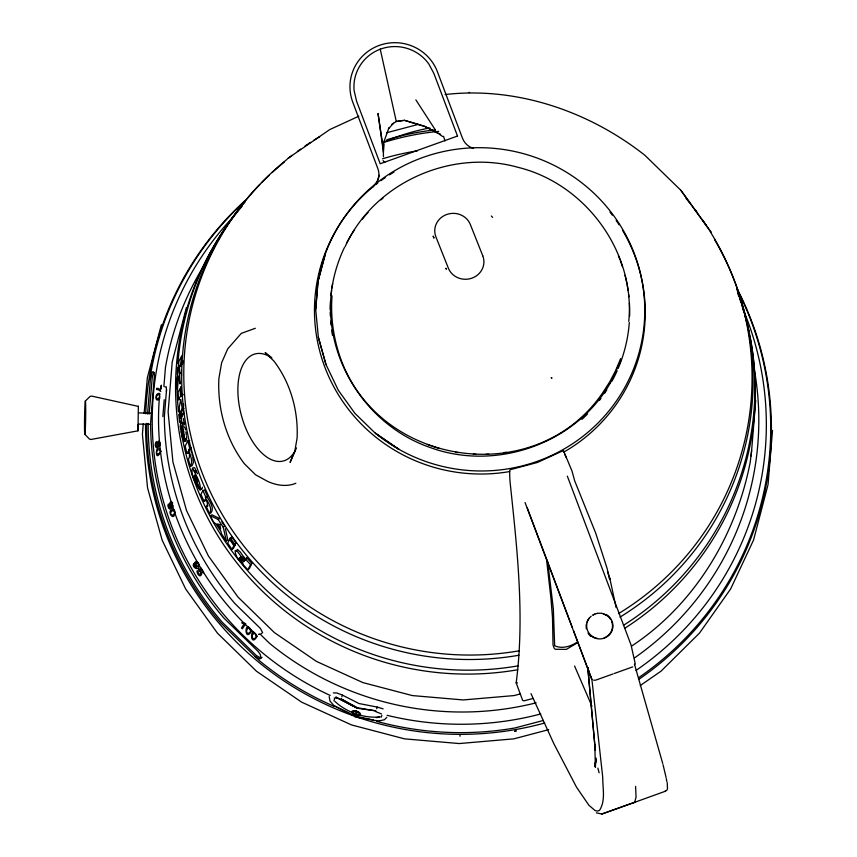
<?xml version="1.0" encoding="UTF-8"?>
<svg xmlns="http://www.w3.org/2000/svg" width="857" height="857" viewBox="0 0 857 857"><rect width="100%" height="100%" fill="white"/><g stroke="black" fill="none" stroke-linecap="round" stroke-linejoin="round"><path stroke-width="1.29" d="M383.443 156.767L383.347 148.786L378.033 113.478L383.411 152.214L384.065 144.105M261.171 633.784L262.617 632.605L260.389 628.438L234.904 603.564A296.243 290.694 10.5 0 1 164.34 416.598L166.526 389.871L166.183 386.743L164.908 386.978M607.463 569.541L595.765 533.279L574.629 480.691L572.026 471.093L563.424 450.525L537.478 462.448L510.472 469.636L509.765 470.182L509.669 473.653A78.608 5.346 80.2 0 0 510.033 481.538C517.039 548.319 524.945 615.872 516.171 682.89L522.706 700.49L524.12 700.801L533.065 698.444M179.509 372.506L179.606 366.1L180.634 364.139L181.716 355.859L179.006 361.033L177.924 369.313L178.588 368.049L176.928 379.255L177.42 389.571L178.61 376.019L180.109 383.957L179.509 372.506L181.373 372.634L181.555 375.387M181.373 372.634L181.416 370.085M595.519 762.462L594.951 766.49L595.861 759.805L595.39 767.283L594.812 745.012L595.122 748.622M186.526 436.513L186.601 439.609L184.769 439.877L181.223 418.237L180.184 426.604L182.455 437.413L184.201 441.494L186.044 441.226L185.583 438.838M332.034 295.879C330.759 312.88 332.409 330.031 336.887 346.474L336.897 346.496C367.953 465.008 533.857 493.782 602.889 392.506L609.798 381.729L615.722 370.406L620.607 358.622M628.759 321.321C635.562 251.84 585.363 183.719 517.939 167.308C451.018 148.486 373.738 183.023 345.071 246.795M315.73 309.366L317.99 281.321L325.285 254.068L318.033 281.289L315.687 309.398L318.386 337.476L326.003 364.696L318.429 337.433M631.48 646.178C694.459 604.688 736.206 535.432 750.271 461.902L751.632 450.204M143.269 423.787L142.412 434.263L147.565 487.954L162.155 540.156L185.669 588.995L217.432 633.141L256.479 671.235L301.621 702.14L351.488 724.915L404.568 738.863L459.234 743.555L513.836 738.852L548.662 729.661M144.137 413.31L147.361 377.658L161.384 324.707M146.772 423.358L146.558 426.015A312.28 306.442 10.5 0 0 220.945 623.114L255.097 656.473L259.328 658.947L260.935 658.401L260.346 654.619L258.075 651.395L224.106 618.293A308.756 302.982 10.5 0 1 150.564 423.422L154.399 375.462A7.113 2.1 -81.8 0 0 153.671 372.045L152.75 371.734L151.753 373.159A7.113 1.628 -82.7 0 0 150.596 377.648L150.382 379.394M147.543 414.027L150.928 372.774A312.28 306.442 10.5 0 1 244.545 201.47M148.39 423.433L148.165 426.09A310.663 304.856 10.5 0 0 222.167 622.161L256.222 655.412L260.453 657.887L262.049 657.362M149.15 414.135L152.203 377.862A7.113 1.628 -82.7 0 1 153.349 373.363L153.821 372.463M159.681 394.445C151.368 482.77 188.54 573.879 254.433 632.948M161.009 388.949L161.32 385.179L160.377 390.139L158.663 388.489L156.638 388.307L156.542 389.528L158.17 389.624L160.795 391.467M163.891 386.464L165.444 367.503A298.964 293.373 10.5 0 1 206.408 261.599M162.841 416.523L164.223 399.716M332.655 283.699C320.079 352.763 364.043 424.793 430.032 447.461C495.775 471.65 575.583 443.926 610.463 382.768M751.171 455.999L755.724 400.326M768.086 484.098L772.5 430.407M166.408 391.338L166.526 389.903M173.093 505.555L172.3 507.912L170.04 509.133C167.469 509.154 167.672 501.998 168.968 504.527C166.504 506.98 172.653 509.487 170.05 506.348C168.893 504.859 169.911 500.167 172.171 502.256A2.7 1.136 79.1 0 1 172.664 503.166M182.959 360.765L182.498 364.3L180.634 364.139M595.336 763.758L595.979 759.248M595.744 760.255L596.118 758.081M294.679 451.81L297.09 438.206C298.407 410.899 290.598 382.961 273.961 361.118L265.167 352.581M767.947 484.998L753.571 539.974L730.646 588.952L699.494 633.098L660.983 671.213L640.265 685.536M379.308 175.278L377.048 181.866L372.688 187.062A165.487 162.391 10.5 0 0 330.448 380.219A165.487 162.391 10.5 0 0 509.69 471.554M383.54 143.687L384.011 141.791M186.387 307.62L172.225 361.922L168.122 411.938L172.921 461.955L186.483 510.44L208.39 555.947L237.989 597.061L274.411 632.605L316.447 661.39L362.886 682.59L412.313 695.573L463.23 699.944L514.082 695.573L520.403 693.902M381.354 717.127L381.847 715.456M376.726 708.75L377.241 707.079L383.133 708.846M546.52 559.342L551.019 598.914L552.508 617.79L553.022 645.032L554.297 648.513L555.432 649.274L566.348 649.402L577.907 642.493M181.963 413.985L181.673 417.755L179.82 417.927L180.077 412.731L180.923 410.846L181.191 414.992L183.055 414.809M384.247 140.848L388.949 127.704M138.288 406.379L91.538 396.063L90.114 396.416L85.346 401.033M84.854 434.328L89.482 439.084L90.896 439.48L137.988 430.835L138.352 406.154M159.895 396.78C156.563 402.833 154.271 393.695 159.777 394.734M341.836 696.773L342.468 695.145L336.812 692.949L333.33 692.895M333.898 700.844L334.551 699.216M294.819 451.371L290.073 462.373L295.022 450.964M610.463 382.779L621.325 359.533M596.365 812.843L601.871 814.021L634.705 802.281L636.065 797.085L635.573 786.372M178.599 399.673L180.559 395.923L180.056 388.403L178.106 392.152L178.599 399.673L180.463 399.619M180.795 395.473L180.806 386.978L180.795 395.473L182.659 395.42L183.162 394.445L181.298 394.499M181.191 414.992L182.22 408.371L180.795 399.491L179.231 407.225L179.82 417.927M189.697 440.53L187.876 440.894L185.166 446.058L186.987 453.417L188.797 453.01M186.987 453.417C188.765 448.072 190.865 457.67 188.358 458.966L190.179 466.347L191.968 465.854L193.446 462.405L192.729 457.049M190.179 466.347C193.564 461.398 190.093 455.206 188.69 450.15L189.686 448.243L187.876 440.894M199.852 489.754L196.232 481.784A4.949 0.932 67.9 0 1 194.689 478.41L194.143 475.635L200.313 489.604C200.795 481.859 195.525 474.832 192.611 467.879C190.029 474.317 195.878 483.702 199.852 489.754L201.588 489.101M204.02 501.281C205.509 495.967 209.258 504.987 206.344 506.53L209.44 513.525C213.039 508.351 207.79 502.256 205.444 497.671L207.469 496.342L204.619 489.893L202.895 490.568L200.934 494.318L204.02 501.281L205.723 500.563M205.444 497.671L207.469 496.342M231.186 538.282L229.644 539.278L227.683 543.027L231.936 549.391L233.447 548.351L235.407 544.613L233.886 545.641L231.936 549.391M230.383 537.853L229.869 538.828L234.122 545.191L236.146 543.188L231.926 536.857L230.383 537.853L234.636 544.216L234.122 545.191M231.422 537.842L231.926 536.857M244.288 560.757L246.677 557.843L252.001 563.445L250.565 564.581L247.866 569.755L242.917 564.538L243.206 563.992C238.835 561.185 235.321 555.914 235.118 550.74L235.879 550.419L238 552.133L244.288 560.757L246.677 557.843M251.465 564.474L249.301 568.62L247.866 569.755M195.31 562.845C188.797 565.406 199.852 573.14 199.113 564.795M159.852 398.205C155.149 404.558 154.164 392.345 159.809 393.449M388.489 128.786L393.513 123.247M386.828 717.32L384.461 719.73L379.576 720.812M193.789 467.44L194.785 467.922L197.496 473.696M242.681 558.528L244.138 557.414L245.745 559.632M241.995 557.736L243.463 556.622L240.356 552.09L237.368 549.358L236.511 550.901M240.538 560.532C236.96 554.768 242.681 558.464 243.57 561.721L242.499 562.278L240.538 560.532L241.995 559.417L240.721 556.664M240.699 560.714L242.156 559.6L243.956 561.164M664.818 791.45L666.81 790.272L667.496 788.826L667.239 782.655M287.363 158.738L329.752 129.578L358.826 116.209M234.636 544.216L236.146 543.188M576.9 642.364C570.483 646.521 561.881 649.145 554.65 645.728L553.343 608.888L547.719 561.849M318.054 281.289L318.033 281.289A164.619 161.534 10.5 0 1 535.464 157.442A164.619 161.534 10.5 0 1 623.296 390.149A164.619 161.534 10.5 0 1 375.377 433.171L398.966 449.379L375.334 433.256L354.916 413.331L338.301 390.246L326.046 364.654M391.638 124.426L396.288 121.501L403.219 120.451M210.372 515.635L218.096 519.46L219.713 518.581L212.022 514.821L210.372 515.635L212.311 520.017L214.464 523.241L215.653 523.509L221.031 531.544L221.342 533.547L226.302 540.96L227.855 539.985L225.391 528.748M226.302 540.96L223.249 527.184L224.845 526.252M209.44 513.525L211.101 512.732C214.7 507.58 209.494 501.506 207.148 496.942M199.713 570.098L201.159 569.476L203.077 572.926L203.591 572.455L201.213 568.17L198.47 569.38L200.602 572.412L200.292 574.372L198.406 573.858L198.106 571.116C195.117 568.523 198.878 579.257 201.438 574.726A3.557 1.682 64.9 0 0 201.502 573.14L199.713 570.098L201.363 569.327M206.344 506.53L208.026 505.78M200.313 489.604L202.048 488.951L202.338 487.172M601.871 814.021L634.705 802.281M614.34 673.473L632.702 666.875M633.334 802.795L665.503 791.182M595.969 680.051L613.119 673.913M194.785 472.357L196.553 471.8M194.078 471.05L195.846 470.514M386.828 132.696L418.334 124.383M255.322 328.285L241.267 333.384L227.726 348.863L221.631 362.768L218.867 378.74C217.421 408.853 226.023 439.652 244.374 463.733L255.504 474.746L266.945 481.045C275.879 485.383 286.452 487.151 295.858 483.284M543.392 720.458L514.939 727.968A312.28 306.442 10.5 0 1 376.716 721.326M189.686 448.243L191.497 447.836M188.69 450.15L190.5 449.743M376.384 717.663L380.165 716.859C364.493 718.637 346.271 712.338 334.958 701.412M517.499 682.847L516.171 682.89M403.883 120.409L396.288 121.501L380.208 49.02M182.541 424.858L184.405 424.676L183.334 418.441M181.748 413.942L183.602 413.76L183.334 409.646L181.47 409.796M180.302 416.384L182.155 416.213M182.08 422.983L183.934 422.822M445.115 94.538C516.45 86.321 588.984 111.26 644.882 155.288L680.876 190.308L710.924 232.001L680.876 190.308M597.286 613.269L601.785 613.269M182.22 408.371L184.073 408.221M468.822 92.502L469.625 92.46M180.559 395.923L182.423 395.87M593.633 680.179L595.112 680.201M138.823 412.924L152.171 413.128M138.62 424.086L150.639 424.269M334.198 698.037L337.122 698.091M459.577 735.852L460.455 735.906M179.574 372.816L181.438 372.934M179.606 366.1L181.47 366.25M373.331 720.298L378.987 720.833M377.241 707.079L358.954 703.522L342.468 695.145M404.397 120.334L424.579 126.375L440.552 134.517L424.729 126.343L404.375 120.269M375.591 711.556L381.59 713.988M197.442 561.774C194.721 560.071 194.143 564.795 195.846 566.156C199.435 568.587 192.139 567.666 194.282 564.592L193.671 563.617M439.737 134.474L442.587 136.488M265.595 352.87L271.208 357.369M260.978 634.983L269.559 643.35A298.964 293.373 10.5 0 0 536.107 702.836M255.257 656.601L259.671 660.908A312.28 306.442 10.5 0 0 334.155 706.35M245.231 558.957L250.565 564.581M383.09 160.591L384.814 162.487M491.35 216.007L492.571 217.389M333.394 704.968L329.966 701.015L329.195 696.548M243.463 556.622L244.138 557.414M174.421 509.958C164.33 507.665 174.667 524.859 174.946 511.2M634.844 664.678L634.469 664.143L662.729 763.501M221.909 521.87L224.106 525.159M218.096 519.46L223.249 527.184M229.644 539.278L233.886 545.641M415.881 99.905L435.431 130.06M590.355 676.087L591.898 679.408L602.728 777.181C602.6 788.012 605.835 800.781 599.493 810.379L597.468 811.129L595.037 810.529L588.909 805.269L576.515 787.187L553.868 743.726L530.997 693.645M564.709 454.199L566.338 457.713M591.962 706.297L574.586 666.018M137.988 430.835L137.731 424.836M202.895 490.568L205.766 497.06M567.334 476.149L631.052 644.967L635.219 663.682M527.312 508.051L572.369 627.603M591.898 679.408L573.59 630.806M525.052 502.534L591.159 677.716M191.004 450.964L191.465 452.271M444.987 140.912L443.551 136.306M589.113 672.67L587.977 667.914M597.886 768.118L599.129 772.821M191.914 453.782L192.386 455.624M663.039 764.69L666.06 777.363M609.766 578.068L616.119 607.602M183.537 430.76L183.837 432.046M184.769 439.877L182.359 427.493A3.696 0.568 80 0 0 181.641 425.843L181.384 429.303L184.201 441.494M185.058 427.697L185.508 429.925M666.253 778.435L666.842 781.648M185.883 431.917L186.387 435.195M183.494 403.722L183.784 405.972M587.806 667.807L595.069 748.022M587.763 667.485L595.326 750.4M563.424 450.525L563.52 452.25A165.487 162.391 10.5 0 0 634.876 255.943M587.998 633.066A13.337 13.091 10.5 0 0 590.998 636.547L591.116 635.873A13.337 13.091 10.5 0 0 610.58 633.355A13.337 13.091 10.5 0 0 606.199 614.501L606.07 615.176A13.337 13.091 10.5 0 0 603.96 614.212M586.381 628.792A13.337 13.091 10.5 0 1 586.349 624.25M586.938 622.043A13.337 13.091 10.5 0 1 589.22 618.101M592.744 615.176A13.337 13.091 10.5 0 1 594.844 614.212M611.727 621.582A12.951 12.705 10.5 0 1 604.11 637.876M597.436 638.454A12.951 12.705 10.5 0 1 591.212 616.194M593.055 614.919A12.951 12.705 10.5 0 1 597.265 613.408M601.764 613.408A12.951 12.705 10.5 0 1 610.762 619.568M737.352 289.238A313.137 307.277 10.5 0 1 639.183 679.108M544.752 722.997A313.137 307.277 10.5 0 1 357.219 717.127M353.459 715.809A313.137 307.277 10.5 0 1 145.54 424.29M145.733 413.835A313.137 307.277 10.5 0 1 244.77 200.849M738.552 292.248A312.28 306.442 10.5 0 1 638.851 677.544M742.687 308.316A307.256 301.514 10.5 0 1 636.023 670.431M540.778 713.967A307.256 301.514 10.5 0 1 387.043 715.306M330.191 695.434A307.256 301.514 10.5 0 1 234.165 215.868M752.639 361.022A298.964 293.373 10.5 0 1 634.716 657.769M198.171 562.567A2.7 1.275 64.9 0 1 198.503 563.092M198.856 563.874A2.7 1.275 64.9 0 1 199.081 564.72M736.763 289.248A289.055 283.646 10.5 0 1 623.403 625.374M518.099 665.857A289.055 283.646 10.5 0 1 181.148 431.714M179.713 422.447A289.055 283.646 10.5 0 1 178.727 414.445M178.46 411.778A289.055 283.646 10.5 0 1 177.174 378.355M177.292 374.348A289.055 283.646 10.5 0 1 177.613 367.653M177.892 363.636A289.055 283.646 10.5 0 1 242.595 204.919M243.431 203.923A289.055 283.646 10.5 0 1 245.123 201.941M710.282 231.733A284.32 279.007 10.5 0 1 618.54 613.601M519.192 650.806A284.32 279.007 10.5 0 1 210.383 492.089A284.32 279.007 10.5 0 1 286.87 159.498M288.938 157.849A284.32 279.007 10.5 0 1 292.076 155.406M297.39 151.421A284.32 279.007 10.5 0 1 300.636 149.097M305.006 146.054A284.32 279.007 10.5 0 1 310.555 142.369M313.919 140.227A284.32 279.007 10.5 0 1 319.597 136.766M686.061 198.406A284.32 279.007 10.5 0 1 689.457 202.498M695.209 209.826A284.32 279.007 10.5 0 1 696.816 211.947M702.258 219.521A284.32 279.007 10.5 0 1 705.997 225.027M375.698 184.619A165.487 162.391 10.5 0 1 377.755 183.023M380.883 180.698A165.487 162.391 10.5 0 1 385.147 177.699M389.507 174.839A165.487 162.391 10.5 0 1 393.941 172.118M609.959 212.086A165.487 162.391 10.5 0 1 612.348 215.171M616.183 220.453A165.487 162.391 10.5 0 1 619.086 224.77M622.514 230.276A165.487 162.391 10.5 0 1 634.416 254.743M629.306 322.446A149.825 147.018 10.5 0 1 618.197 368.381M617.169 370.738A149.825 147.018 10.5 0 1 612.027 381.119M606.799 389.946A149.825 147.018 10.5 0 1 604.667 393.17M600.928 398.43A149.825 147.018 10.5 0 1 599.364 400.476M587.484 414.027A149.825 147.018 10.5 0 1 581.871 419.384M332.462 335.216A149.825 147.018 10.5 0 1 331.659 330.149M331.027 325.039A149.825 147.018 10.5 0 1 330.673 321.193M330.363 316.062A149.825 147.018 10.5 0 1 330.256 312.216M330.234 309.656A149.825 147.018 10.5 0 1 330.534 300.678M330.952 295.547A149.825 147.018 10.5 0 1 331.563 290.448M331.927 287.909A149.825 147.018 10.5 0 1 344.385 247.598M346.689 242.992A149.825 147.018 10.5 0 1 354.541 229.74M362.157 219.349A149.825 147.018 10.5 0 1 368.007 212.504M380.969 199.895A149.825 147.018 10.5 0 1 382.94 198.235M618.411 255.815A149.825 147.018 10.5 0 1 619.857 259.403M620.307 260.603A149.825 147.018 10.5 0 1 622.45 266.666M624.999 275.333A149.825 147.018 10.5 0 1 627.003 284.106M627.238 285.37A149.825 147.018 10.5 0 1 628.095 290.427M628.61 294.251A149.825 147.018 10.5 0 1 628.909 296.811M629.434 303.228A149.825 147.018 10.5 0 1 629.638 316.029M383.486 142.53A263.806 258.878 10.5 0 1 438.698 131.389M382.501 158.77A267.041 262.049 10.5 0 1 417.434 150.832M383.593 142.037A223.656 219.478 10.5 0 1 429.796 127.929M375.141 184.705A16.551 16.24 10.5 0 0 377.883 168.711L352.795 102.24A45.196 44.35 10.5 0 1 379.394 45.357A45.196 44.35 10.5 0 1 437.466 71.881L462.555 138.352A16.551 16.24 10.5 0 0 473.589 148.411M373.973 185.948A16.551 16.24 10.5 0 1 372.688 187.062M714.513 239.553A285.884 280.539 10.5 0 1 619.975 617.126M518.924 655.241A285.884 280.539 10.5 0 1 216.307 511.072A285.884 280.539 10.5 0 1 259.757 184.576M261.621 182.67A285.884 280.539 10.5 0 1 269.269 175.214M272.205 172.493A285.884 280.539 10.5 0 1 284.299 162.069M386.839 139.777A262.799 257.882 10.5 0 1 435.431 129.857M749.832 335.944A290.062 284.642 10.5 0 1 624.528 628.427M517.735 669.756A290.062 284.642 10.5 0 1 215.396 531.694A290.062 284.642 10.5 0 1 242.113 206.205M737.62 293.062A290.062 284.642 10.5 0 1 738.97 296.747M739.837 299.222A290.062 284.642 10.5 0 1 741.101 302.96M741.916 305.456A290.062 284.642 10.5 0 1 743.844 311.734M744.572 314.262A290.062 284.642 10.5 0 1 745.633 318.065M746.308 320.614A290.062 284.642 10.5 0 1 747.272 324.428M747.882 326.988A290.062 284.642 10.5 0 1 749.307 333.384M183.837 426.197A3.696 0.568 79.9 0 1 184.212 427.311M296.501 447.911A55.373 28.956 75.2 0 1 257.818 448.714A55.373 28.956 75.2 0 1 238.696 378.794A55.373 28.956 75.2 0 1 271.915 358.022M506.348 452.217A146.226 143.494 10.5 0 1 503.841 452.625M488.619 454.199A146.226 143.494 10.5 0 1 486.069 454.317M475.903 454.317A146.226 143.494 10.5 0 1 473.353 454.199M458.109 452.635A146.226 143.494 10.5 0 1 455.592 452.217M439.437 448.49A146.226 143.494 10.5 0 1 432.142 446.165M430.942 445.747A146.226 143.494 10.5 0 1 427.375 444.419M160.173 443.551C160.623 444.826 158.952 447.965 158.138 445.511C157.913 450.471 154.142 446.465 155.471 443.626A3.396 1.328 89.1 0 1 155.974 442.116L156.96 441.462L157.881 442.78L159.177 440.755L160.173 443.551M197.56 481.098L197.538 481.827C191.743 470.043 196.446 475.603 197.56 481.098M170.275 504.13L171.229 506.905L172.311 506.316L172.525 504.559A1.489 0.621 79.1 0 0 172.171 503.552L171.304 502.888L170.275 504.13M195.696 563.606L197.281 566.456L198.385 565.684L198.278 563.938A1.489 0.707 64.9 0 0 197.688 563.028L196.596 562.556L195.696 563.606M160.902 451.2C154.185 465.726 155.738 439.352 160.902 451.2M174.603 512.315C174.785 513.943 172.011 516.503 170.95 514.554A1.382 0.578 79.1 0 1 170.693 513.354C170.414 510.986 174.817 508.897 174.603 512.315M160.409 451.157C160.698 452.892 157.442 455.453 156.681 453.235A1.382 0.546 89.1 0 1 156.638 452.014C156.627 449.989 160.72 448.136 160.409 451.157M373.32 720.051L355.002 716.998L355.28 716.056L373.32 720.051M251.594 630.923C244.202 643.939 244.224 617.147 251.594 630.923M257.1 636.29C249.698 649.306 249.73 622.514 257.1 636.29M341.225 698.991L357.401 708.289L375.923 710.892L357.551 707.786L341.225 698.991M158.32 442.78L158.534 445.029L159.573 444.451A1.478 0.578 89.1 0 0 159.37 442.223L158.32 442.78M156.017 443.755L156.274 446.561L157.002 446.765L157.634 445.801A1.864 0.728 89.1 0 0 157.624 443.53L157.035 442.737L156.017 443.755M609.788 578.464L609.595 579.396L607.431 570.537L609.788 578.464M246.548 630.506L246.687 632.187A1.382 0.686 47.8 0 0 247.502 633.109C253.329 634.384 249.183 623.403 246.548 630.506M252.054 635.873L252.194 637.565A1.382 0.686 47.8 0 0 253.008 638.486C258.825 639.751 254.69 628.77 252.054 635.873M355.205 716.238L333.652 705.547L355.205 716.238M355.987 710.924L355.066 711.299A3.203 1.414 20.6 0 0 353.716 713.088A3.203 1.414 20.6 0 0 358.333 714.717A3.203 1.414 20.6 0 0 358.087 712.371L357.498 711.46L358.815 712.113A4.478 1.971 20.6 0 1 359.169 715.402A4.478 1.971 20.6 0 1 352.698 713.11A4.478 1.971 20.6 0 1 354.584 710.614L355.987 710.924M356.212 711.01L355.773 712.67L356.801 713.035L357.24 711.374L356.212 711.01M242.285 622.45L241.878 623.06L244.116 623.992L241.481 627.988L242.349 628.834L245.745 623.714L242.285 622.45M516.107 730.892L514.886 731.214L516.107 730.892M457.509 136.049L380.197 163.773L356.566 101.158L354.112 90.585A41.232 40.461 10.5 0 1 380.776 49.01A41.232 40.461 10.5 0 1 428.725 63.836L433.878 73.434L457.509 136.049M260.228 634.255L258.632 634.351L260.239 634.309M219.917 524.57L217.271 523.927L220.635 528.962L219.917 524.57M357.401 708.289L335.965 697.159L357.401 708.289M551.297 377.669L551.822 378.066L551.297 377.669M446.218 269.012L445.951 268.37L446.218 269.012M433.888 237.935L433.224 236.275L433.888 237.935M482.77 255.804L470.332 224.491A18.372 17.301 -3.7 0 0 446.701 214.496A18.372 17.301 -3.7 0 0 435.902 236.832L448.34 268.145A18.372 17.301 -3.7 0 0 471.971 278.139A18.372 17.301 -3.7 0 0 482.77 255.804M85.368 428.179A16.647 0.546 -89.1 0 0 85.443 401.247A16.647 0.546 -89.1 0 0 84.5 423.626A16.647 0.546 -89.1 0 0 85.368 428.179"/></g></svg>
